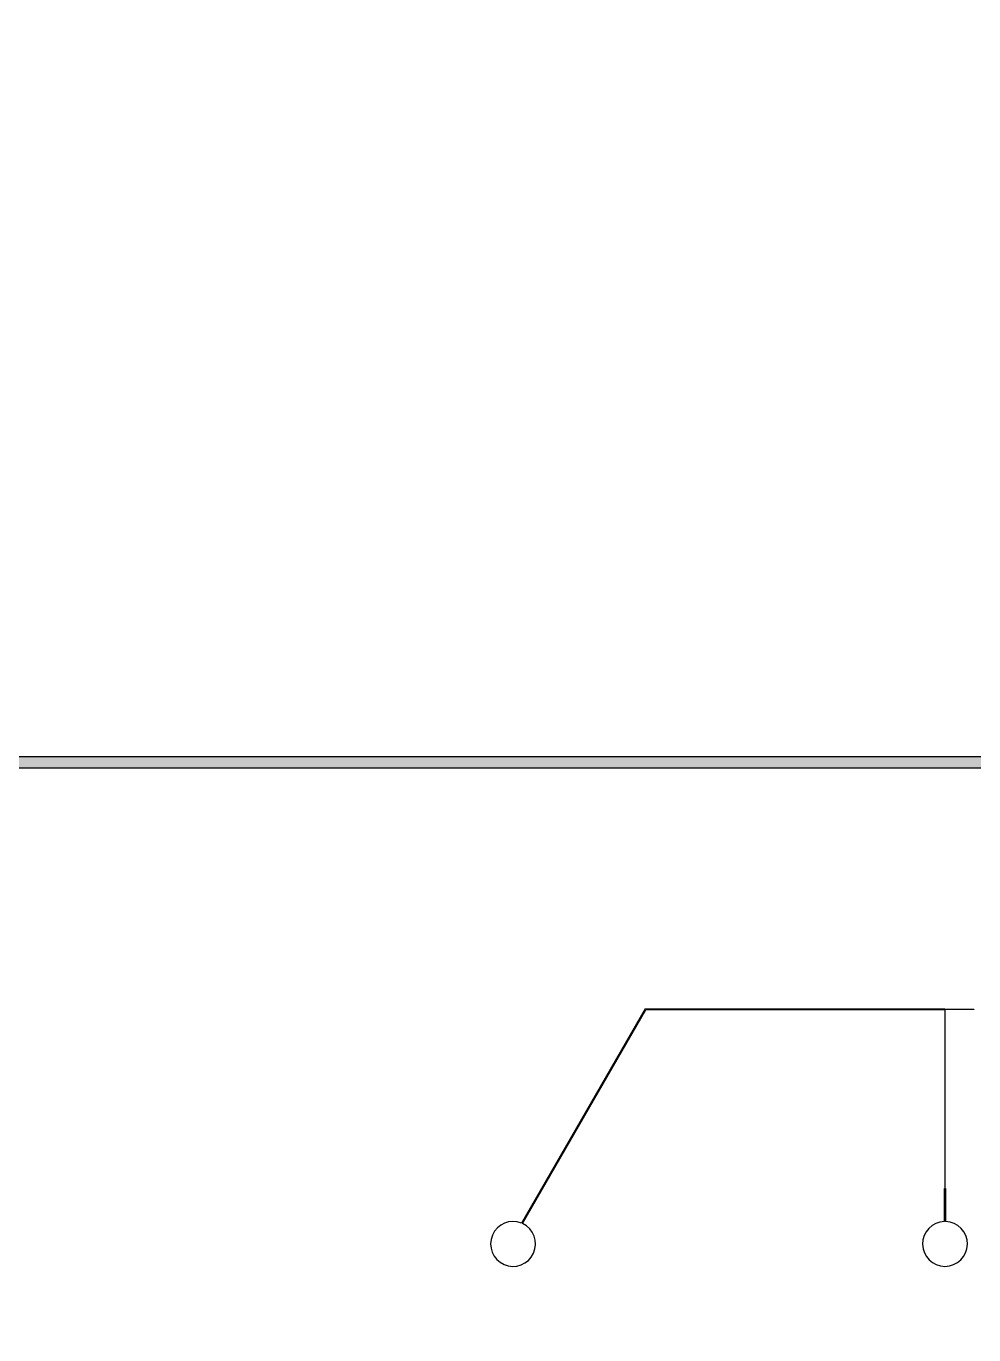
# Model space of a CAD drawing. Header units: inches. Extents: x 0 to 114300, y 0 to 114300.
# Drawn here: x 36610 to 44840, y 91572 to 102936 of the extents above; entities that cross this region are included whole.
import ezdxf

# ---------------------------------------------------------------- set-up
doc = ezdxf.new("R2010")
doc.units = ezdxf.units.IN
doc.header["$MEASUREMENT"] = 0

msp = doc.modelspace()

# ---------------------------------------------------------------- hatches: boundary and pattern name
h = msp.add_hatch()
h.set_pattern_fill('ANSI31', color=256, scale=100)
h.set_pattern_definition([(45, (-3636.992, -6350), (-8.8388348, 8.8388348), [])])
h.paths.add_polyline_path([(114300, 0), (0, 0), (0, 114300), (114300, 114300)])
edge = h.paths.add_edge_path(flags=16)
edge.add_arc((57150, 57150), 50800, 288.3584, 529.7953, ccw=False)
edge.add_line((73150, 8935), (41150, 8935))
edge.add_arc((57150, 57150), 50800, 190.2047, 251.6416, ccw=False)
edge.add_arc((57150, 57150), 50800, 169.7953, 190.2047, ccw=False)
h = msp.add_hatch(color=256)
h.dxf.hatch_style = 1
h.paths.add_polyline_path([(29455, 96593), (84455, 96593), (84455, 96493), (29455, 96493)])

# ---------------------------------------------------------------- linework, layer by layer
for p, q in [((41987, 94403), (40913, 92542)), ((40922, 92538), (41993, 94393)), ((41987, 94403), (42993, 94403)), ((42993, 94393), (41993, 94393)), ((42993, 94403), (42993, 94400)), ((42996, 94400), (42993, 94400)), ((42993, 94397), (42996, 94397)), ((42993, 94397), (42993, 94393)), ((42996, 94397), (42996, 94400)), ((44592, 92844), (44589, 92844)), ((44589, 92844), (44589, 92841)), ((44592, 92841), (44592, 92844))]:
    msp.add_line(p, q)
for points in [[(29455, 96593), (84455, 96593), (84455, 96493), (29455, 96493)], [(43000, 94397), (43000, 94400), (42997, 94400), (42997, 94397)], [(43004, 94397), (43004, 94400), (43001, 94400), (43001, 94397)], [(43008, 94397), (43008, 94400), (43005, 94400), (43005, 94397)], [(43012, 94397), (43012, 94400), (43009, 94400), (43009, 94397)], [(43016, 94397), (43016, 94400), (43013, 94400), (43013, 94397)], [(43020, 94397), (43020, 94400), (43017, 94400), (43017, 94397)], [(43024, 94397), (43024, 94400), (43021, 94400), (43021, 94397)], [(43028, 94397), (43028, 94400), (43025, 94400), (43025, 94397)], [(43032, 94397), (43032, 94400), (43029, 94400), (43029, 94397)], [(43036, 94397), (43036, 94400), (43033, 94400), (43033, 94397)], [(43040, 94397), (43040, 94400), (43037, 94400), (43037, 94397)], [(43044, 94397), (43044, 94400), (43041, 94400), (43041, 94397)], [(43048, 94397), (43048, 94400), (43045, 94400), (43045, 94397)], [(43052, 94397), (43052, 94400), (43049, 94400), (43049, 94397)], [(43056, 94397), (43056, 94400), (43053, 94400), (43053, 94397)], [(43060, 94397), (43060, 94400), (43057, 94400), (43057, 94397)], [(43064, 94397), (43064, 94400), (43061, 94400), (43061, 94397)], [(43068, 94397), (43068, 94400), (43065, 94400), (43065, 94397)], [(43072, 94397), (43072, 94400), (43069, 94400), (43069, 94397)], [(43076, 94397), (43076, 94400), (43073, 94400), (43073, 94397)], [(43080, 94397), (43080, 94400), (43077, 94400), (43077, 94397)], [(43084, 94397), (43084, 94400), (43081, 94400), (43081, 94397)], [(43088, 94397), (43088, 94400), (43085, 94400), (43085, 94397)], [(43092, 94397), (43092, 94400), (43089, 94400), (43089, 94397)], [(43096, 94397), (43096, 94400), (43093, 94400), (43093, 94397)], [(43100, 94397), (43100, 94400), (43097, 94400), (43097, 94397)], [(43104, 94397), (43104, 94400), (43101, 94400), (43101, 94397)], [(43108, 94397), (43108, 94400), (43105, 94400), (43105, 94397)], [(43112, 94397), (43112, 94400), (43109, 94400), (43109, 94397)], [(43116, 94397), (43116, 94400), (43113, 94400), (43113, 94397)], [(43120, 94397), (43120, 94400), (43117, 94400), (43117, 94397)], [(43124, 94397), (43124, 94400), (43121, 94400), (43121, 94397)], [(43128, 94397), (43128, 94400), (43125, 94400), (43125, 94397)], [(43132, 94397), (43132, 94400), (43129, 94400), (43129, 94397)], [(43136, 94397), (43136, 94400), (43133, 94400), (43133, 94397)], [(43140, 94397), (43140, 94400), (43137, 94400), (43137, 94397)], [(43144, 94397), (43144, 94400), (43141, 94400), (43141, 94397)], [(43148, 94397), (43148, 94400), (43145, 94400), (43145, 94397)], [(43152, 94397), (43152, 94400), (43149, 94400), (43149, 94397)], [(43156, 94397), (43156, 94400), (43153, 94400), (43153, 94397)], [(43160, 94397), (43160, 94400), (43157, 94400), (43157, 94397)], [(43164, 94397), (43164, 94400), (43161, 94400), (43161, 94397)], [(43168, 94397), (43168, 94400), (43165, 94400), (43165, 94397)], [(43172, 94397), (43172, 94400), (43169, 94400), (43169, 94397)], [(43176, 94397), (43176, 94400), (43173, 94400), (43173, 94397)], [(43180, 94397), (43180, 94400), (43177, 94400), (43177, 94397)], [(43184, 94397), (43184, 94400), (43181, 94400), (43181, 94397)], [(43188, 94397), (43188, 94400), (43185, 94400), (43185, 94397)], [(43192, 94397), (43192, 94400), (43189, 94400), (43189, 94397)], [(43196, 94397), (43196, 94400), (43193, 94400), (43193, 94397)], [(43200, 94397), (43200, 94400), (43197, 94400), (43197, 94397)], [(43204, 94397), (43204, 94400), (43201, 94400), (43201, 94397)], [(43208, 94397), (43208, 94400), (43205, 94400), (43205, 94397)], [(43212, 94397), (43212, 94400), (43209, 94400), (43209, 94397)], [(43216, 94397), (43216, 94400), (43213, 94400), (43213, 94397)], [(43220, 94397), (43220, 94400), (43217, 94400), (43217, 94397)], [(43224, 94397), (43224, 94400), (43221, 94400), (43221, 94397)], [(43228, 94397), (43228, 94400), (43225, 94400), (43225, 94397)], [(43232, 94397), (43232, 94400), (43229, 94400), (43229, 94397)], [(43236, 94397), (43236, 94400), (43233, 94400), (43233, 94397)], [(43240, 94397), (43240, 94400), (43237, 94400), (43237, 94397)], [(43244, 94397), (43244, 94400), (43241, 94400), (43241, 94397)], [(43248, 94397), (43248, 94400), (43245, 94400), (43245, 94397)], [(43252, 94397), (43252, 94400), (43249, 94400), (43249, 94397)], [(43256, 94397), (43256, 94400), (43253, 94400), (43253, 94397)], [(43260, 94397), (43260, 94400), (43257, 94400), (43257, 94397)], [(43264, 94397), (43264, 94400), (43261, 94400), (43261, 94397)], [(43268, 94397), (43268, 94400), (43265, 94400), (43265, 94397)], [(43272, 94397), (43272, 94400), (43269, 94400), (43269, 94397)], [(43276, 94397), (43276, 94400), (43273, 94400), (43273, 94397)], [(43280, 94397), (43280, 94400), (43277, 94400), (43277, 94397)], [(43284, 94397), (43284, 94400), (43281, 94400), (43281, 94397)], [(43288, 94397), (43288, 94400), (43285, 94400), (43285, 94397)], [(43292, 94397), (43292, 94400), (43289, 94400), (43289, 94397)], [(43296, 94397), (43296, 94400), (43293, 94400), (43293, 94397)], [(43300, 94397), (43300, 94400), (43297, 94400), (43297, 94397)], [(43304, 94397), (43304, 94400), (43301, 94400), (43301, 94397)], [(43308, 94397), (43308, 94400), (43305, 94400), (43305, 94397)], [(43312, 94397), (43312, 94400), (43309, 94400), (43309, 94397)], [(43316, 94397), (43316, 94400), (43313, 94400), (43313, 94397)], [(43320, 94397), (43320, 94400), (43317, 94400), (43317, 94397)], [(43324, 94397), (43324, 94400), (43321, 94400), (43321, 94397)], [(43328, 94397), (43328, 94400), (43325, 94400), (43325, 94397)], [(43332, 94397), (43332, 94400), (43329, 94400), (43329, 94397)], [(43336, 94397), (43336, 94400), (43333, 94400), (43333, 94397)], [(43340, 94397), (43340, 94400), (43337, 94400), (43337, 94397)], [(43344, 94397), (43344, 94400), (43341, 94400), (43341, 94397)], [(43348, 94397), (43348, 94400), (43345, 94400), (43345, 94397)], [(43352, 94397), (43352, 94400), (43349, 94400), (43349, 94397)], [(43356, 94397), (43356, 94400), (43353, 94400), (43353, 94397)], [(43360, 94397), (43360, 94400), (43357, 94400), (43357, 94397)], [(43364, 94397), (43364, 94400), (43361, 94400), (43361, 94397)], [(43368, 94397), (43368, 94400), (43365, 94400), (43365, 94397)], [(43372, 94397), (43372, 94400), (43369, 94400), (43369, 94397)], [(43376, 94397), (43376, 94400), (43373, 94400), (43373, 94397)], [(43380, 94397), (43380, 94400), (43377, 94400), (43377, 94397)], [(43384, 94397), (43384, 94400), (43381, 94400), (43381, 94397)], [(43388, 94397), (43388, 94400), (43385, 94400), (43385, 94397)], [(43392, 94397), (43392, 94400), (43389, 94400), (43389, 94397)], [(43396, 94397), (43396, 94400), (43393, 94400), (43393, 94397)], [(43400, 94397), (43400, 94400), (43397, 94400), (43397, 94397)], [(43404, 94397), (43404, 94400), (43401, 94400), (43401, 94397)], [(43408, 94397), (43408, 94400), (43405, 94400), (43405, 94397)], [(43412, 94397), (43412, 94400), (43409, 94400), (43409, 94397)], [(43416, 94397), (43416, 94400), (43413, 94400), (43413, 94397)], [(43420, 94397), (43420, 94400), (43417, 94400), (43417, 94397)], [(43424, 94397), (43424, 94400), (43421, 94400), (43421, 94397)], [(43428, 94397), (43428, 94400), (43425, 94400), (43425, 94397)], [(43432, 94397), (43432, 94400), (43429, 94400), (43429, 94397)], [(43436, 94397), (43436, 94400), (43433, 94400), (43433, 94397)], [(43440, 94397), (43440, 94400), (43437, 94400), (43437, 94397)], [(43444, 94397), (43444, 94400), (43441, 94400), (43441, 94397)], [(43448, 94397), (43448, 94400), (43445, 94400), (43445, 94397)], [(43452, 94397), (43452, 94400), (43449, 94400), (43449, 94397)], [(43456, 94397), (43456, 94400), (43453, 94400), (43453, 94397)], [(43460, 94397), (43460, 94400), (43457, 94400), (43457, 94397)], [(43464, 94397), (43464, 94400), (43461, 94400), (43461, 94397)], [(43468, 94397), (43468, 94400), (43465, 94400), (43465, 94397)], [(43472, 94397), (43472, 94400), (43469, 94400), (43469, 94397)], [(43476, 94397), (43476, 94400), (43473, 94400), (43473, 94397)], [(43480, 94397), (43480, 94400), (43477, 94400), (43477, 94397)], [(43484, 94397), (43484, 94400), (43481, 94400), (43481, 94397)], [(43488, 94397), (43488, 94400), (43485, 94400), (43485, 94397)], [(43492, 94397), (43492, 94400), (43489, 94400), (43489, 94397)], [(43496, 94397), (43496, 94400), (43493, 94400), (43493, 94397)], [(43500, 94397), (43500, 94400), (43497, 94400), (43497, 94397)], [(43504, 94397), (43504, 94400), (43501, 94400), (43501, 94397)], [(43508, 94397), (43508, 94400), (43505, 94400), (43505, 94397)], [(43512, 94397), (43512, 94400), (43509, 94400), (43509, 94397)], [(43516, 94397), (43516, 94400), (43513, 94400), (43513, 94397)], [(43520, 94397), (43520, 94400), (43517, 94400), (43517, 94397)], [(43524, 94397), (43524, 94400), (43521, 94400), (43521, 94397)], [(43528, 94397), (43528, 94400), (43525, 94400), (43525, 94397)], [(43532, 94397), (43532, 94400), (43529, 94400), (43529, 94397)], [(43536, 94397), (43536, 94400), (43533, 94400), (43533, 94397)], [(43540, 94397), (43540, 94400), (43537, 94400), (43537, 94397)], [(43544, 94397), (43544, 94400), (43541, 94400), (43541, 94397)], [(43548, 94397), (43548, 94400), (43545, 94400), (43545, 94397)], [(43552, 94397), (43552, 94400), (43549, 94400), (43549, 94397)], [(43556, 94397), (43556, 94400), (43553, 94400), (43553, 94397)], [(43560, 94397), (43560, 94400), (43557, 94400), (43557, 94397)], [(43564, 94397), (43564, 94400), (43561, 94400), (43561, 94397)], [(43568, 94397), (43568, 94400), (43565, 94400), (43565, 94397)], [(43572, 94397), (43572, 94400), (43569, 94400), (43569, 94397)], [(43576, 94397), (43576, 94400), (43573, 94400), (43573, 94397)], [(43580, 94397), (43580, 94400), (43577, 94400), (43577, 94397)], [(43584, 94397), (43584, 94400), (43581, 94400), (43581, 94397)], [(43588, 94397), (43588, 94400), (43585, 94400), (43585, 94397)], [(43592, 94397), (43592, 94400), (43589, 94400), (43589, 94397)], [(43596, 94397), (43596, 94400), (43593, 94400), (43593, 94397)], [(43600, 94397), (43600, 94400), (43597, 94400), (43597, 94397)], [(43604, 94397), (43604, 94400), (43601, 94400), (43601, 94397)], [(43608, 94397), (43608, 94400), (43605, 94400), (43605, 94397)], [(43612, 94397), (43612, 94400), (43609, 94400), (43609, 94397)], [(43616, 94397), (43616, 94400), (43613, 94400), (43613, 94397)], [(43620, 94397), (43620, 94400), (43617, 94400), (43617, 94397)], [(43624, 94397), (43624, 94400), (43621, 94400), (43621, 94397)], [(43628, 94397), (43628, 94400), (43625, 94400), (43625, 94397)], [(43632, 94397), (43632, 94400), (43629, 94400), (43629, 94397)], [(43636, 94397), (43636, 94400), (43633, 94400), (43633, 94397)], [(43640, 94397), (43640, 94400), (43637, 94400), (43637, 94397)], [(43644, 94397), (43644, 94400), (43641, 94400), (43641, 94397)], [(43648, 94397), (43648, 94400), (43645, 94400), (43645, 94397)], [(43652, 94397), (43652, 94400), (43649, 94400), (43649, 94397)], [(43656, 94397), (43656, 94400), (43653, 94400), (43653, 94397)], [(43660, 94397), (43660, 94400), (43657, 94400), (43657, 94397)], [(43664, 94397), (43664, 94400), (43661, 94400), (43661, 94397)], [(43668, 94397), (43668, 94400), (43665, 94400), (43665, 94397)], [(43672, 94397), (43672, 94400), (43669, 94400), (43669, 94397)], [(43676, 94397), (43676, 94400), (43673, 94400), (43673, 94397)], [(43680, 94397), (43680, 94400), (43677, 94400), (43677, 94397)], [(43684, 94397), (43684, 94400), (43681, 94400), (43681, 94397)], [(43688, 94397), (43688, 94400), (43685, 94400), (43685, 94397)], [(43692, 94397), (43692, 94400), (43689, 94400), (43689, 94397)], [(43696, 94397), (43696, 94400), (43693, 94400), (43693, 94397)], [(43700, 94397), (43700, 94400), (43697, 94400), (43697, 94397)], [(43704, 94397), (43704, 94400), (43701, 94400), (43701, 94397)], [(43708, 94397), (43708, 94400), (43705, 94400), (43705, 94397)], [(43712, 94397), (43712, 94400), (43709, 94400), (43709, 94397)], [(43716, 94397), (43716, 94400), (43713, 94400), (43713, 94397)], [(43720, 94397), (43720, 94400), (43717, 94400), (43717, 94397)], [(43724, 94397), (43724, 94400), (43721, 94400), (43721, 94397)], [(43728, 94397), (43728, 94400), (43725, 94400), (43725, 94397)], [(43732, 94397), (43732, 94400), (43729, 94400), (43729, 94397)], [(43736, 94397), (43736, 94400), (43733, 94400), (43733, 94397)], [(43740, 94397), (43740, 94400), (43737, 94400), (43737, 94397)], [(43744, 94397), (43744, 94400), (43741, 94400), (43741, 94397)], [(43748, 94397), (43748, 94400), (43745, 94400), (43745, 94397)], [(43752, 94397), (43752, 94400), (43749, 94400), (43749, 94397)], [(43756, 94397), (43756, 94400), (43753, 94400), (43753, 94397)], [(43760, 94397), (43760, 94400), (43757, 94400), (43757, 94397)], [(43764, 94397), (43764, 94400), (43761, 94400), (43761, 94397)], [(43768, 94397), (43768, 94400), (43765, 94400), (43765, 94397)], [(43772, 94397), (43772, 94400), (43769, 94400), (43769, 94397)], [(43776, 94397), (43776, 94400), (43773, 94400), (43773, 94397)], [(43780, 94397), (43780, 94400), (43777, 94400), (43777, 94397)], [(43784, 94397), (43784, 94400), (43781, 94400), (43781, 94397)], [(43788, 94397), (43788, 94400), (43785, 94400), (43785, 94397)], [(43792, 94397), (43792, 94400), (43789, 94400), (43789, 94397)], [(43796, 94397), (43796, 94400), (43793, 94400), (43793, 94397)], [(43800, 94397), (43800, 94400), (43797, 94400), (43797, 94397)], [(43804, 94397), (43804, 94400), (43801, 94400), (43801, 94397)], [(43808, 94397), (43808, 94400), (43805, 94400), (43805, 94397)], [(43812, 94397), (43812, 94400), (43809, 94400), (43809, 94397)], [(43816, 94397), (43816, 94400), (43813, 94400), (43813, 94397)], [(43820, 94397), (43820, 94400), (43817, 94400), (43817, 94397)], [(43824, 94397), (43824, 94400), (43821, 94400), (43821, 94397)], [(43828, 94397), (43828, 94400), (43825, 94400), (43825, 94397)], [(43832, 94397), (43832, 94400), (43829, 94400), (43829, 94397)], [(43836, 94397), (43836, 94400), (43833, 94400), (43833, 94397)], [(43840, 94397), (43840, 94400), (43837, 94400), (43837, 94397)], [(43844, 94397), (43844, 94400), (43841, 94400), (43841, 94397)], [(43848, 94397), (43848, 94400), (43845, 94400), (43845, 94397)], [(43852, 94397), (43852, 94400), (43849, 94400), (43849, 94397)], [(43856, 94397), (43856, 94400), (43853, 94400), (43853, 94397)], [(43860, 94397), (43860, 94400), (43857, 94400), (43857, 94397)], [(43864, 94397), (43864, 94400), (43861, 94400), (43861, 94397)], [(43868, 94397), (43868, 94400), (43865, 94400), (43865, 94397)], [(43872, 94397), (43872, 94400), (43869, 94400), (43869, 94397)], [(43876, 94397), (43876, 94400), (43873, 94400), (43873, 94397)], [(43880, 94397), (43880, 94400), (43877, 94400), (43877, 94397)], [(43884, 94397), (43884, 94400), (43881, 94400), (43881, 94397)], [(43888, 94397), (43888, 94400), (43885, 94400), (43885, 94397)], [(43892, 94397), (43892, 94400), (43889, 94400), (43889, 94397)], [(43896, 94397), (43896, 94400), (43893, 94400), (43893, 94397)], [(43900, 94397), (43900, 94400), (43897, 94400), (43897, 94397)], [(43904, 94397), (43904, 94400), (43901, 94400), (43901, 94397)], [(43908, 94397), (43908, 94400), (43905, 94400), (43905, 94397)], [(43912, 94397), (43912, 94400), (43909, 94400), (43909, 94397)], [(43916, 94397), (43916, 94400), (43913, 94400), (43913, 94397)], [(43920, 94397), (43920, 94400), (43917, 94400), (43917, 94397)], [(43924, 94397), (43924, 94400), (43921, 94400), (43921, 94397)], [(43928, 94397), (43928, 94400), (43925, 94400), (43925, 94397)], [(43932, 94397), (43932, 94400), (43929, 94400), (43929, 94397)], [(43936, 94397), (43936, 94400), (43933, 94400), (43933, 94397)], [(43940, 94397), (43940, 94400), (43937, 94400), (43937, 94397)], [(43944, 94397), (43944, 94400), (43941, 94400), (43941, 94397)], [(43948, 94397), (43948, 94400), (43945, 94400), (43945, 94397)], [(43952, 94397), (43952, 94400), (43949, 94400), (43949, 94397)], [(43956, 94397), (43956, 94400), (43953, 94400), (43953, 94397)], [(43960, 94397), (43960, 94400), (43957, 94400), (43957, 94397)], [(43964, 94397), (43964, 94400), (43961, 94400), (43961, 94397)], [(43968, 94397), (43968, 94400), (43965, 94400), (43965, 94397)], [(43972, 94397), (43972, 94400), (43969, 94400), (43969, 94397)], [(43976, 94397), (43976, 94400), (43973, 94400), (43973, 94397)], [(43980, 94397), (43980, 94400), (43977, 94400), (43977, 94397)], [(43984, 94397), (43984, 94400), (43981, 94400), (43981, 94397)], [(43988, 94397), (43988, 94400), (43985, 94400), (43985, 94397)], [(43992, 94397), (43992, 94400), (43989, 94400), (43989, 94397)], [(43996, 94397), (43996, 94400), (43993, 94400), (43993, 94397)], [(44000, 94397), (44000, 94400), (43997, 94400), (43997, 94397)], [(44004, 94397), (44004, 94400), (44001, 94400), (44001, 94397)], [(44008, 94397), (44008, 94400), (44005, 94400), (44005, 94397)], [(44012, 94397), (44012, 94400), (44009, 94400), (44009, 94397)], [(44016, 94397), (44016, 94400), (44013, 94400), (44013, 94397)], [(44020, 94397), (44020, 94400), (44017, 94400), (44017, 94397)], [(44024, 94397), (44024, 94400), (44021, 94400), (44021, 94397)], [(44028, 94397), (44028, 94400), (44025, 94400), (44025, 94397)], [(44032, 94397), (44032, 94400), (44029, 94400), (44029, 94397)], [(44036, 94397), (44036, 94400), (44033, 94400), (44033, 94397)], [(44040, 94397), (44040, 94400), (44037, 94400), (44037, 94397)], [(44044, 94397), (44044, 94400), (44041, 94400), (44041, 94397)], [(44048, 94397), (44048, 94400), (44045, 94400), (44045, 94397)], [(44052, 94397), (44052, 94400), (44049, 94400), (44049, 94397)], [(44056, 94397), (44056, 94400), (44053, 94400), (44053, 94397)], [(44060, 94397), (44060, 94400), (44057, 94400), (44057, 94397)], [(44064, 94397), (44064, 94400), (44061, 94400), (44061, 94397)], [(44068, 94397), (44068, 94400), (44065, 94400), (44065, 94397)], [(44072, 94397), (44072, 94400), (44069, 94400), (44069, 94397)], [(44076, 94397), (44076, 94400), (44073, 94400), (44073, 94397)], [(44080, 94397), (44080, 94400), (44077, 94400), (44077, 94397)], [(44084, 94397), (44084, 94400), (44081, 94400), (44081, 94397)], [(44088, 94397), (44088, 94400), (44085, 94400), (44085, 94397)], [(44092, 94397), (44092, 94400), (44089, 94400), (44089, 94397)], [(44096, 94397), (44096, 94400), (44093, 94400), (44093, 94397)], [(44100, 94397), (44100, 94400), (44097, 94400), (44097, 94397)], [(44104, 94397), (44104, 94400), (44101, 94400), (44101, 94397)], [(44108, 94397), (44108, 94400), (44105, 94400), (44105, 94397)], [(44112, 94397), (44112, 94400), (44109, 94400), (44109, 94397)], [(44116, 94397), (44116, 94400), (44113, 94400), (44113, 94397)], [(44120, 94397), (44120, 94400), (44117, 94400), (44117, 94397)], [(44124, 94397), (44124, 94400), (44121, 94400), (44121, 94397)], [(44128, 94397), (44128, 94400), (44125, 94400), (44125, 94397)], [(44132, 94397), (44132, 94400), (44129, 94400), (44129, 94397)], [(44136, 94397), (44136, 94400), (44133, 94400), (44133, 94397)], [(44140, 94397), (44140, 94400), (44137, 94400), (44137, 94397)], [(44144, 94397), (44144, 94400), (44141, 94400), (44141, 94397)], [(44148, 94397), (44148, 94400), (44145, 94400), (44145, 94397)], [(44152, 94397), (44152, 94400), (44149, 94400), (44149, 94397)], [(44156, 94397), (44156, 94400), (44153, 94400), (44153, 94397)], [(44160, 94397), (44160, 94400), (44157, 94400), (44157, 94397)], [(44164, 94397), (44164, 94400), (44161, 94400), (44161, 94397)], [(44168, 94397), (44168, 94400), (44165, 94400), (44165, 94397)], [(44172, 94397), (44172, 94400), (44169, 94400), (44169, 94397)], [(44176, 94397), (44176, 94400), (44173, 94400), (44173, 94397)], [(44180, 94397), (44180, 94400), (44177, 94400), (44177, 94397)], [(44184, 94397), (44184, 94400), (44181, 94400), (44181, 94397)], [(44188, 94397), (44188, 94400), (44185, 94400), (44185, 94397)], [(44192, 94397), (44192, 94400), (44189, 94400), (44189, 94397)], [(44196, 94397), (44196, 94400), (44193, 94400), (44193, 94397)], [(44200, 94397), (44200, 94400), (44197, 94400), (44197, 94397)], [(44204, 94397), (44204, 94400), (44201, 94400), (44201, 94397)], [(44208, 94397), (44208, 94400), (44205, 94400), (44205, 94397)], [(44212, 94397), (44212, 94400), (44209, 94400), (44209, 94397)], [(44216, 94397), (44216, 94400), (44213, 94400), (44213, 94397)], [(44220, 94397), (44220, 94400), (44217, 94400), (44217, 94397)], [(44224, 94397), (44224, 94400), (44221, 94400), (44221, 94397)], [(44228, 94397), (44228, 94400), (44225, 94400), (44225, 94397)], [(44232, 94397), (44232, 94400), (44229, 94400), (44229, 94397)], [(44236, 94397), (44236, 94400), (44233, 94400), (44233, 94397)], [(44240, 94397), (44240, 94400), (44237, 94400), (44237, 94397)], [(44244, 94397), (44244, 94400), (44241, 94400), (44241, 94397)], [(44248, 94397), (44248, 94400), (44245, 94400), (44245, 94397)], [(44252, 94397), (44252, 94400), (44249, 94400), (44249, 94397)], [(44256, 94397), (44256, 94400), (44253, 94400), (44253, 94397)], [(44260, 94397), (44260, 94400), (44257, 94400), (44257, 94397)], [(44264, 94397), (44264, 94400), (44261, 94400), (44261, 94397)], [(44268, 94397), (44268, 94400), (44265, 94400), (44265, 94397)], [(44272, 94397), (44272, 94400), (44269, 94400), (44269, 94397)], [(44276, 94397), (44276, 94400), (44273, 94400), (44273, 94397)], [(44280, 94397), (44280, 94400), (44277, 94400), (44277, 94397)], [(44284, 94397), (44284, 94400), (44281, 94400), (44281, 94397)], [(44288, 94397), (44288, 94400), (44285, 94400), (44285, 94397)], [(44292, 94397), (44292, 94400), (44289, 94400), (44289, 94397)], [(44296, 94397), (44296, 94400), (44293, 94400), (44293, 94397)], [(44300, 94397), (44300, 94400), (44297, 94400), (44297, 94397)], [(44304, 94397), (44304, 94400), (44301, 94400), (44301, 94397)], [(44308, 94397), (44308, 94400), (44305, 94400), (44305, 94397)], [(44312, 94397), (44312, 94400), (44309, 94400), (44309, 94397)], [(44316, 94397), (44316, 94400), (44313, 94400), (44313, 94397)], [(44320, 94397), (44320, 94400), (44317, 94400), (44317, 94397)], [(44324, 94397), (44324, 94400), (44321, 94400), (44321, 94397)], [(44328, 94397), (44328, 94400), (44325, 94400), (44325, 94397)], [(44332, 94397), (44332, 94400), (44329, 94400), (44329, 94397)], [(44336, 94397), (44336, 94400), (44333, 94400), (44333, 94397)], [(44340, 94397), (44340, 94400), (44337, 94400), (44337, 94397)], [(44344, 94397), (44344, 94400), (44341, 94400), (44341, 94397)], [(44348, 94397), (44348, 94400), (44345, 94400), (44345, 94397)], [(44352, 94397), (44352, 94400), (44349, 94400), (44349, 94397)], [(44356, 94397), (44356, 94400), (44353, 94400), (44353, 94397)], [(44360, 94397), (44360, 94400), (44357, 94400), (44357, 94397)], [(44364, 94397), (44364, 94400), (44361, 94400), (44361, 94397)], [(44368, 94397), (44368, 94400), (44365, 94400), (44365, 94397)], [(44372, 94397), (44372, 94400), (44369, 94400), (44369, 94397)], [(44376, 94397), (44376, 94400), (44373, 94400), (44373, 94397)], [(44380, 94397), (44380, 94400), (44377, 94400), (44377, 94397)], [(44384, 94397), (44384, 94400), (44381, 94400), (44381, 94397)], [(44388, 94397), (44388, 94400), (44385, 94400), (44385, 94397)], [(44392, 94397), (44392, 94400), (44389, 94400), (44389, 94397)], [(44396, 94397), (44396, 94400), (44393, 94400), (44393, 94397)], [(44400, 94397), (44400, 94400), (44397, 94400), (44397, 94397)], [(44404, 94397), (44404, 94400), (44401, 94400), (44401, 94397)], [(44408, 94397), (44408, 94400), (44405, 94400), (44405, 94397)], [(44412, 94397), (44412, 94400), (44409, 94400), (44409, 94397)], [(44416, 94397), (44416, 94400), (44413, 94400), (44413, 94397)], [(44420, 94397), (44420, 94400), (44417, 94400), (44417, 94397)], [(44424, 94397), (44424, 94400), (44421, 94400), (44421, 94397)], [(44428, 94397), (44428, 94400), (44425, 94400), (44425, 94397)], [(44432, 94397), (44432, 94400), (44429, 94400), (44429, 94397)], [(44436, 94397), (44436, 94400), (44433, 94400), (44433, 94397)], [(44440, 94397), (44440, 94400), (44437, 94400), (44437, 94397)], [(44444, 94397), (44444, 94400), (44441, 94400), (44441, 94397)], [(44448, 94397), (44448, 94400), (44445, 94400), (44445, 94397)], [(44452, 94397), (44452, 94400), (44449, 94400), (44449, 94397)], [(44456, 94397), (44456, 94400), (44453, 94400), (44453, 94397)], [(44460, 94397), (44460, 94400), (44457, 94400), (44457, 94397)], [(44464, 94397), (44464, 94400), (44461, 94400), (44461, 94397)], [(44468, 94397), (44468, 94400), (44465, 94400), (44465, 94397)], [(44472, 94397), (44472, 94400), (44469, 94400), (44469, 94397)], [(44476, 94397), (44476, 94400), (44473, 94400), (44473, 94397)], [(44480, 94397), (44480, 94400), (44477, 94400), (44477, 94397)], [(44484, 94397), (44484, 94400), (44481, 94400), (44481, 94397)], [(44488, 94397), (44488, 94400), (44485, 94400), (44485, 94397)], [(44492, 94397), (44492, 94400), (44489, 94400), (44489, 94397)], [(44496, 94397), (44496, 94400), (44493, 94400), (44493, 94397)], [(44500, 94397), (44500, 94400), (44497, 94400), (44497, 94397)], [(44504, 94397), (44504, 94400), (44501, 94400), (44501, 94397)], [(44508, 94397), (44508, 94400), (44505, 94400), (44505, 94397)], [(44512, 94397), (44512, 94400), (44509, 94400), (44509, 94397)], [(44516, 94397), (44516, 94400), (44513, 94400), (44513, 94397)], [(44520, 94397), (44520, 94400), (44517, 94400), (44517, 94397)], [(44524, 94397), (44524, 94400), (44521, 94400), (44521, 94397)], [(44528, 94397), (44528, 94400), (44525, 94400), (44525, 94397)], [(44532, 94397), (44532, 94400), (44529, 94400), (44529, 94397)], [(44536, 94397), (44536, 94400), (44533, 94400), (44533, 94397)], [(44540, 94397), (44540, 94400), (44537, 94400), (44537, 94397)], [(44544, 94397), (44544, 94400), (44541, 94400), (44541, 94397)], [(44548, 94397), (44548, 94400), (44545, 94400), (44545, 94397)], [(44552, 94397), (44552, 94400), (44549, 94400), (44549, 94397)], [(44556, 94397), (44556, 94400), (44553, 94400), (44553, 94397)], [(44560, 94397), (44560, 94400), (44557, 94400), (44557, 94397)], [(44564, 94397), (44564, 94400), (44561, 94400), (44561, 94397)], [(44568, 94397), (44568, 94400), (44565, 94400), (44565, 94397)], [(44572, 94397), (44572, 94400), (44569, 94400), (44569, 94397)], [(44576, 94397), (44576, 94400), (44573, 94400), (44573, 94397)], [(44580, 94397), (44580, 94400), (44577, 94400), (44577, 94397)], [(44584, 94397), (44584, 94400), (44581, 94400), (44581, 94397)], [(44588, 94397), (44588, 94400), (44585, 94400), (44585, 94397)], [(44589, 94397), (44589, 94400), (44592, 94400), (44592, 94397)], [(44592, 94396), (44589, 94396), (44589, 94393), (44592, 94393)], [(44592, 94392), (44589, 94392), (44589, 94389), (44592, 94389)], [(44592, 94388), (44589, 94388), (44589, 94385), (44592, 94385)], [(44592, 94384), (44589, 94384), (44589, 94381), (44592, 94381)], [(44592, 94380), (44589, 94380), (44589, 94377), (44592, 94377)], [(44592, 94376), (44589, 94376), (44589, 94373), (44592, 94373)], [(44592, 94372), (44589, 94372), (44589, 94369), (44592, 94369)], [(44592, 94368), (44589, 94368), (44589, 94365), (44592, 94365)], [(44592, 94364), (44589, 94364), (44589, 94361), (44592, 94361)], [(44592, 94360), (44589, 94360), (44589, 94357), (44592, 94357)], [(44592, 94356), (44589, 94356), (44589, 94353), (44592, 94353)], [(44592, 94352), (44589, 94352), (44589, 94349), (44592, 94349)], [(44592, 94348), (44589, 94348), (44589, 94345), (44592, 94345)], [(44592, 94344), (44589, 94344), (44589, 94341), (44592, 94341)], [(44592, 94340), (44589, 94340), (44589, 94337), (44592, 94337)], [(44592, 94336), (44589, 94336), (44589, 94333), (44592, 94333)], [(44592, 94332), (44589, 94332), (44589, 94329), (44592, 94329)], [(44592, 94328), (44589, 94328), (44589, 94325), (44592, 94325)], [(44592, 94324), (44589, 94324), (44589, 94321), (44592, 94321)], [(44593, 94397), (44593, 94400), (44596, 94400), (44596, 94397)], [(44597, 94397), (44597, 94400), (44600, 94400), (44600, 94397)], [(44601, 94397), (44601, 94400), (44604, 94400), (44604, 94397)], [(44605, 94397), (44605, 94400), (44608, 94400), (44608, 94397)], [(44609, 94397), (44609, 94400), (44612, 94400), (44612, 94397)], [(44613, 94397), (44613, 94400), (44616, 94400), (44616, 94397)], [(44617, 94397), (44617, 94400), (44620, 94400), (44620, 94397)], [(44621, 94397), (44621, 94400), (44624, 94400), (44624, 94397)], [(44625, 94397), (44625, 94400), (44628, 94400), (44628, 94397)], [(44629, 94397), (44629, 94400), (44632, 94400), (44632, 94397)], [(44633, 94397), (44633, 94400), (44636, 94400), (44636, 94397)], [(44637, 94397), (44637, 94400), (44640, 94400), (44640, 94397)], [(44641, 94397), (44641, 94400), (44644, 94400), (44644, 94397)], [(44645, 94397), (44645, 94400), (44648, 94400), (44648, 94397)], [(44649, 94397), (44649, 94400), (44652, 94400), (44652, 94397)], [(44653, 94397), (44653, 94400), (44656, 94400), (44656, 94397)], [(44657, 94397), (44657, 94400), (44660, 94400), (44660, 94397)], [(44661, 94397), (44661, 94400), (44664, 94400), (44664, 94397)], [(44665, 94397), (44665, 94400), (44668, 94400), (44668, 94397)], [(44669, 94397), (44669, 94400), (44672, 94400), (44672, 94397)], [(44673, 94397), (44673, 94400), (44676, 94400), (44676, 94397)], [(44677, 94397), (44677, 94400), (44680, 94400), (44680, 94397)], [(44681, 94397), (44681, 94400), (44684, 94400), (44684, 94397)], [(44685, 94397), (44685, 94400), (44688, 94400), (44688, 94397)], [(44689, 94397), (44689, 94400), (44692, 94400), (44692, 94397)], [(44693, 94397), (44693, 94400), (44696, 94400), (44696, 94397)], [(44697, 94397), (44697, 94400), (44700, 94400), (44700, 94397)], [(44701, 94397), (44701, 94400), (44704, 94400), (44704, 94397)], [(44705, 94397), (44705, 94400), (44708, 94400), (44708, 94397)], [(44709, 94397), (44709, 94400), (44712, 94400), (44712, 94397)], [(44713, 94397), (44713, 94400), (44716, 94400), (44716, 94397)], [(44717, 94397), (44717, 94400), (44720, 94400), (44720, 94397)], [(44721, 94397), (44721, 94400), (44724, 94400), (44724, 94397)], [(44725, 94397), (44725, 94400), (44728, 94400), (44728, 94397)], [(44729, 94397), (44729, 94400), (44732, 94400), (44732, 94397)], [(44733, 94397), (44733, 94400), (44736, 94400), (44736, 94397)], [(44737, 94397), (44737, 94400), (44740, 94400), (44740, 94397)], [(44741, 94397), (44741, 94400), (44744, 94400), (44744, 94397)], [(44745, 94397), (44745, 94400), (44748, 94400), (44748, 94397)], [(44749, 94397), (44749, 94400), (44752, 94400), (44752, 94397)], [(44753, 94397), (44753, 94400), (44756, 94400), (44756, 94397)], [(44757, 94397), (44757, 94400), (44760, 94400), (44760, 94397)], [(44761, 94397), (44761, 94400), (44764, 94400), (44764, 94397)], [(44765, 94397), (44765, 94400), (44768, 94400), (44768, 94397)], [(44769, 94397), (44769, 94400), (44772, 94400), (44772, 94397)], [(44773, 94397), (44773, 94400), (44776, 94400), (44776, 94397)], [(44777, 94397), (44777, 94400), (44780, 94400), (44780, 94397)], [(44781, 94397), (44781, 94400), (44784, 94400), (44784, 94397)], [(44785, 94397), (44785, 94400), (44788, 94400), (44788, 94397)], [(44789, 94397), (44789, 94400), (44792, 94400), (44792, 94397)], [(44793, 94397), (44793, 94400), (44796, 94400), (44796, 94397)], [(44797, 94397), (44797, 94400), (44800, 94400), (44800, 94397)], [(44801, 94397), (44801, 94400), (44804, 94400), (44804, 94397)], [(44805, 94397), (44805, 94400), (44808, 94400), (44808, 94397)], [(44809, 94397), (44809, 94400), (44812, 94400), (44812, 94397)], [(44813, 94397), (44813, 94400), (44816, 94400), (44816, 94397)], [(44817, 94397), (44817, 94400), (44820, 94400), (44820, 94397)], [(44821, 94397), (44821, 94400), (44824, 94400), (44824, 94397)], [(44825, 94397), (44825, 94400), (44828, 94400), (44828, 94397)], [(44829, 94397), (44829, 94400), (44832, 94400), (44832, 94397)], [(44833, 94397), (44833, 94400), (44836, 94400), (44836, 94397)], [(44837, 94397), (44837, 94400), (44840, 94400), (44840, 94397)], [(44592, 94320), (44589, 94320), (44589, 94317), (44592, 94317)], [(44592, 94316), (44589, 94316), (44589, 94313), (44592, 94313)], [(44592, 94312), (44589, 94312), (44589, 94309), (44592, 94309)], [(44592, 94308), (44589, 94308), (44589, 94305), (44592, 94305)], [(44592, 94304), (44589, 94304), (44589, 94301), (44592, 94301)], [(44592, 94300), (44589, 94300), (44589, 94297), (44592, 94297)], [(44592, 94296), (44589, 94296), (44589, 94293), (44592, 94293)], [(44592, 94292), (44589, 94292), (44589, 94289), (44592, 94289)], [(44592, 94288), (44589, 94288), (44589, 94285), (44592, 94285)], [(44592, 94284), (44589, 94284), (44589, 94281), (44592, 94281)], [(44592, 94280), (44589, 94280), (44589, 94277), (44592, 94277)], [(44592, 94276), (44589, 94276), (44589, 94273), (44592, 94273)], [(44592, 94272), (44589, 94272), (44589, 94269), (44592, 94269)], [(44592, 94268), (44589, 94268), (44589, 94265), (44592, 94265)], [(44592, 94264), (44589, 94264), (44589, 94261), (44592, 94261)], [(44592, 94260), (44589, 94260), (44589, 94257), (44592, 94257)], [(44592, 94256), (44589, 94256), (44589, 94253), (44592, 94253)], [(44592, 94252), (44589, 94252), (44589, 94249), (44592, 94249)], [(44592, 94248), (44589, 94248), (44589, 94245), (44592, 94245)], [(44592, 94244), (44589, 94244), (44589, 94241), (44592, 94241)], [(44592, 94240), (44589, 94240), (44589, 94237), (44592, 94237)], [(44592, 94236), (44589, 94236), (44589, 94233), (44592, 94233)], [(44592, 94232), (44589, 94232), (44589, 94229), (44592, 94229)], [(44592, 94228), (44589, 94228), (44589, 94225), (44592, 94225)], [(44592, 94224), (44589, 94224), (44589, 94221), (44592, 94221)], [(44592, 94220), (44589, 94220), (44589, 94217), (44592, 94217)], [(44592, 94216), (44589, 94216), (44589, 94213), (44592, 94213)], [(44592, 94212), (44589, 94212), (44589, 94209), (44592, 94209)], [(44592, 94208), (44589, 94208), (44589, 94205), (44592, 94205)], [(44592, 94204), (44589, 94204), (44589, 94201), (44592, 94201)], [(44592, 94200), (44589, 94200), (44589, 94197), (44592, 94197)], [(44592, 94196), (44589, 94196), (44589, 94193), (44592, 94193)], [(44592, 94192), (44589, 94192), (44589, 94189), (44592, 94189)], [(44592, 94188), (44589, 94188), (44589, 94185), (44592, 94185)], [(44592, 94184), (44589, 94184), (44589, 94181), (44592, 94181)], [(44592, 94180), (44589, 94180), (44589, 94177), (44592, 94177)], [(44592, 94176), (44589, 94176), (44589, 94173), (44592, 94173)], [(44592, 94172), (44589, 94172), (44589, 94169), (44592, 94169)], [(44592, 94168), (44589, 94168), (44589, 94165), (44592, 94165)], [(44592, 94164), (44589, 94164), (44589, 94161), (44592, 94161)], [(44592, 94160), (44589, 94160), (44589, 94157), (44592, 94157)], [(44592, 94156), (44589, 94156), (44589, 94153), (44592, 94153)], [(44592, 94152), (44589, 94152), (44589, 94149), (44592, 94149)], [(44592, 94148), (44589, 94148), (44589, 94145), (44592, 94145)], [(44592, 94144), (44589, 94144), (44589, 94141), (44592, 94141)], [(44592, 94140), (44589, 94140), (44589, 94137), (44592, 94137)], [(44592, 94136), (44589, 94136), (44589, 94133), (44592, 94133)], [(44592, 94132), (44589, 94132), (44589, 94129), (44592, 94129)], [(44592, 94128), (44589, 94128), (44589, 94125), (44592, 94125)], [(44592, 94124), (44589, 94124), (44589, 94121), (44592, 94121)], [(44592, 94120), (44589, 94120), (44589, 94117), (44592, 94117)], [(44592, 94116), (44589, 94116), (44589, 94113), (44592, 94113)], [(44592, 94112), (44589, 94112), (44589, 94109), (44592, 94109)], [(44592, 94108), (44589, 94108), (44589, 94105), (44592, 94105)], [(44592, 94104), (44589, 94104), (44589, 94101), (44592, 94101)], [(44592, 94100), (44589, 94100), (44589, 94097), (44592, 94097)], [(44592, 94096), (44589, 94096), (44589, 94093), (44592, 94093)], [(44592, 94092), (44589, 94092), (44589, 94089), (44592, 94089)], [(44592, 94088), (44589, 94088), (44589, 94085), (44592, 94085)], [(44592, 94084), (44589, 94084), (44589, 94081), (44592, 94081)], [(44592, 94080), (44589, 94080), (44589, 94077), (44592, 94077)], [(44592, 94076), (44589, 94076), (44589, 94073), (44592, 94073)], [(44592, 94072), (44589, 94072), (44589, 94069), (44592, 94069)], [(44592, 94068), (44589, 94068), (44589, 94065), (44592, 94065)], [(44592, 94064), (44589, 94064), (44589, 94061), (44592, 94061)], [(44592, 94060), (44589, 94060), (44589, 94057), (44592, 94057)], [(44592, 94056), (44589, 94056), (44589, 94053), (44592, 94053)], [(44592, 94052), (44589, 94052), (44589, 94049), (44592, 94049)], [(44592, 94048), (44589, 94048), (44589, 94045), (44592, 94045)], [(44592, 94044), (44589, 94044), (44589, 94041), (44592, 94041)], [(44592, 94040), (44589, 94040), (44589, 94037), (44592, 94037)], [(44592, 94036), (44589, 94036), (44589, 94033), (44592, 94033)], [(44592, 94032), (44589, 94032), (44589, 94029), (44592, 94029)], [(44592, 94028), (44589, 94028), (44589, 94025), (44592, 94025)], [(44592, 94024), (44589, 94024), (44589, 94021), (44592, 94021)], [(44592, 94020), (44589, 94020), (44589, 94017), (44592, 94017)], [(44592, 94016), (44589, 94016), (44589, 94013), (44592, 94013)], [(44592, 94012), (44589, 94012), (44589, 94009), (44592, 94009)], [(44592, 94008), (44589, 94008), (44589, 94005), (44592, 94005)], [(44592, 94004), (44589, 94004), (44589, 94001), (44592, 94001)], [(44592, 94000), (44589, 94000), (44589, 93997), (44592, 93997)], [(44592, 93996), (44589, 93996), (44589, 93993), (44592, 93993)], [(44592, 93992), (44589, 93992), (44589, 93989), (44592, 93989)], [(44592, 93988), (44589, 93988), (44589, 93985), (44592, 93985)], [(44592, 93984), (44589, 93984), (44589, 93981), (44592, 93981)], [(44592, 93980), (44589, 93980), (44589, 93977), (44592, 93977)], [(44592, 93976), (44589, 93976), (44589, 93973), (44592, 93973)], [(44592, 93972), (44589, 93972), (44589, 93969), (44592, 93969)], [(44592, 93968), (44589, 93968), (44589, 93965), (44592, 93965)], [(44592, 93964), (44589, 93964), (44589, 93961), (44592, 93961)], [(44592, 93960), (44589, 93960), (44589, 93957), (44592, 93957)], [(44592, 93956), (44589, 93956), (44589, 93953), (44592, 93953)], [(44592, 93952), (44589, 93952), (44589, 93949), (44592, 93949)], [(44592, 93948), (44589, 93948), (44589, 93945), (44592, 93945)], [(44592, 93944), (44589, 93944), (44589, 93941), (44592, 93941)], [(44592, 93940), (44589, 93940), (44589, 93937), (44592, 93937)], [(44592, 93936), (44589, 93936), (44589, 93933), (44592, 93933)], [(44592, 93932), (44589, 93932), (44589, 93929), (44592, 93929)], [(44592, 93928), (44589, 93928), (44589, 93925), (44592, 93925)], [(44592, 93924), (44589, 93924), (44589, 93921), (44592, 93921)], [(44592, 93920), (44589, 93920), (44589, 93917), (44592, 93917)], [(44592, 93916), (44589, 93916), (44589, 93913), (44592, 93913)], [(44592, 93912), (44589, 93912), (44589, 93909), (44592, 93909)], [(44592, 93908), (44589, 93908), (44589, 93905), (44592, 93905)], [(44592, 93904), (44589, 93904), (44589, 93901), (44592, 93901)], [(44592, 93900), (44589, 93900), (44589, 93897), (44592, 93897)], [(44592, 93896), (44589, 93896), (44589, 93893), (44592, 93893)], [(44592, 93892), (44589, 93892), (44589, 93889), (44592, 93889)], [(44592, 93888), (44589, 93888), (44589, 93885), (44592, 93885)], [(44592, 93884), (44589, 93884), (44589, 93881), (44592, 93881)], [(44592, 93880), (44589, 93880), (44589, 93877), (44592, 93877)], [(44592, 93876), (44589, 93876), (44589, 93873), (44592, 93873)], [(44592, 93872), (44589, 93872), (44589, 93869), (44592, 93869)], [(44592, 93868), (44589, 93868), (44589, 93865), (44592, 93865)], [(44592, 93864), (44589, 93864), (44589, 93861), (44592, 93861)], [(44592, 93860), (44589, 93860), (44589, 93857), (44592, 93857)], [(44592, 93856), (44589, 93856), (44589, 93853), (44592, 93853)], [(44592, 93852), (44589, 93852), (44589, 93849), (44592, 93849)], [(44592, 93848), (44589, 93848), (44589, 93845), (44592, 93845)], [(44592, 93844), (44589, 93844), (44589, 93841), (44592, 93841)], [(44592, 93840), (44589, 93840), (44589, 93837), (44592, 93837)], [(44592, 93836), (44589, 93836), (44589, 93833), (44592, 93833)], [(44592, 93832), (44589, 93832), (44589, 93829), (44592, 93829)], [(44592, 93828), (44589, 93828), (44589, 93825), (44592, 93825)], [(44592, 93824), (44589, 93824), (44589, 93821), (44592, 93821)], [(44592, 93820), (44589, 93820), (44589, 93817), (44592, 93817)], [(44592, 93816), (44589, 93816), (44589, 93813), (44592, 93813)], [(44592, 93812), (44589, 93812), (44589, 93809), (44592, 93809)], [(44592, 93808), (44589, 93808), (44589, 93805), (44592, 93805)], [(44592, 93804), (44589, 93804), (44589, 93801), (44592, 93801)], [(44592, 93800), (44589, 93800), (44589, 93797), (44592, 93797)], [(44592, 93796), (44589, 93796), (44589, 93793), (44592, 93793)], [(44592, 93792), (44589, 93792), (44589, 93789), (44592, 93789)], [(44592, 93788), (44589, 93788), (44589, 93785), (44592, 93785)], [(44592, 93784), (44589, 93784), (44589, 93781), (44592, 93781)], [(44592, 93780), (44589, 93780), (44589, 93777), (44592, 93777)], [(44592, 93776), (44589, 93776), (44589, 93773), (44592, 93773)], [(44592, 93772), (44589, 93772), (44589, 93769), (44592, 93769)], [(44592, 93768), (44589, 93768), (44589, 93765), (44592, 93765)], [(44592, 93764), (44589, 93764), (44589, 93761), (44592, 93761)], [(44592, 93760), (44589, 93760), (44589, 93757), (44592, 93757)], [(44592, 93756), (44589, 93756), (44589, 93753), (44592, 93753)], [(44592, 93752), (44589, 93752), (44589, 93749), (44592, 93749)], [(44592, 93748), (44589, 93748), (44589, 93745), (44592, 93745)], [(44592, 93744), (44589, 93744), (44589, 93741), (44592, 93741)], [(44592, 93740), (44589, 93740), (44589, 93737), (44592, 93737)], [(44592, 93736), (44589, 93736), (44589, 93733), (44592, 93733)], [(44592, 93732), (44589, 93732), (44589, 93729), (44592, 93729)], [(44592, 93728), (44589, 93728), (44589, 93725), (44592, 93725)], [(44592, 93724), (44589, 93724), (44589, 93721), (44592, 93721)], [(44592, 93720), (44589, 93720), (44589, 93717), (44592, 93717)], [(44592, 93716), (44589, 93716), (44589, 93713), (44592, 93713)], [(44592, 93712), (44589, 93712), (44589, 93709), (44592, 93709)], [(44592, 93708), (44589, 93708), (44589, 93705), (44592, 93705)], [(44592, 93704), (44589, 93704), (44589, 93701), (44592, 93701)], [(44592, 93700), (44589, 93700), (44589, 93697), (44592, 93697)], [(44592, 93696), (44589, 93696), (44589, 93693), (44592, 93693)], [(44592, 93692), (44589, 93692), (44589, 93689), (44592, 93689)], [(44592, 93688), (44589, 93688), (44589, 93685), (44592, 93685)], [(44592, 93684), (44589, 93684), (44589, 93681), (44592, 93681)], [(44592, 93680), (44589, 93680), (44589, 93677), (44592, 93677)], [(44592, 93676), (44589, 93676), (44589, 93673), (44592, 93673)], [(44592, 93672), (44589, 93672), (44589, 93669), (44592, 93669)], [(44592, 93668), (44589, 93668), (44589, 93665), (44592, 93665)], [(44592, 93664), (44589, 93664), (44589, 93661), (44592, 93661)], [(44592, 93660), (44589, 93660), (44589, 93657), (44592, 93657)], [(44592, 93656), (44589, 93656), (44589, 93653), (44592, 93653)], [(44592, 93652), (44589, 93652), (44589, 93649), (44592, 93649)], [(44592, 93648), (44589, 93648), (44589, 93645), (44592, 93645)], [(44592, 93644), (44589, 93644), (44589, 93641), (44592, 93641)], [(44592, 93640), (44589, 93640), (44589, 93637), (44592, 93637)], [(44592, 93636), (44589, 93636), (44589, 93633), (44592, 93633)], [(44592, 93632), (44589, 93632), (44589, 93629), (44592, 93629)], [(44592, 93628), (44589, 93628), (44589, 93625), (44592, 93625)], [(44592, 93624), (44589, 93624), (44589, 93621), (44592, 93621)], [(44592, 93620), (44589, 93620), (44589, 93617), (44592, 93617)], [(44592, 93616), (44589, 93616), (44589, 93613), (44592, 93613)], [(44592, 93612), (44589, 93612), (44589, 93609), (44592, 93609)], [(44592, 93608), (44589, 93608), (44589, 93605), (44592, 93605)], [(44592, 93604), (44589, 93604), (44589, 93601), (44592, 93601)], [(44592, 93600), (44589, 93600), (44589, 93597), (44592, 93597)], [(44592, 93596), (44589, 93596), (44589, 93593), (44592, 93593)], [(44592, 93592), (44589, 93592), (44589, 93589), (44592, 93589)], [(44592, 93588), (44589, 93588), (44589, 93585), (44592, 93585)], [(44592, 93584), (44589, 93584), (44589, 93581), (44592, 93581)], [(44592, 93580), (44589, 93580), (44589, 93577), (44592, 93577)], [(44592, 93576), (44589, 93576), (44589, 93573), (44592, 93573)], [(44592, 93572), (44589, 93572), (44589, 93569), (44592, 93569)], [(44592, 93568), (44589, 93568), (44589, 93565), (44592, 93565)], [(44592, 93564), (44589, 93564), (44589, 93561), (44592, 93561)], [(44592, 93560), (44589, 93560), (44589, 93557), (44592, 93557)], [(44592, 93556), (44589, 93556), (44589, 93553), (44592, 93553)], [(44592, 93552), (44589, 93552), (44589, 93549), (44592, 93549)], [(44592, 93548), (44589, 93548), (44589, 93545), (44592, 93545)], [(44592, 93544), (44589, 93544), (44589, 93541), (44592, 93541)], [(44592, 93540), (44589, 93540), (44589, 93537), (44592, 93537)], [(44592, 93536), (44589, 93536), (44589, 93533), (44592, 93533)], [(44592, 93532), (44589, 93532), (44589, 93529), (44592, 93529)], [(44592, 93528), (44589, 93528), (44589, 93525), (44592, 93525)], [(44592, 93524), (44589, 93524), (44589, 93521), (44592, 93521)], [(44592, 93520), (44589, 93520), (44589, 93517), (44592, 93517)], [(44592, 93516), (44589, 93516), (44589, 93513), (44592, 93513)], [(44592, 93512), (44589, 93512), (44589, 93509), (44592, 93509)], [(44592, 93508), (44589, 93508), (44589, 93505), (44592, 93505)], [(44592, 93504), (44589, 93504), (44589, 93501), (44592, 93501)], [(44592, 93500), (44589, 93500), (44589, 93497), (44592, 93497)], [(44592, 93496), (44589, 93496), (44589, 93493), (44592, 93493)], [(44592, 93492), (44589, 93492), (44589, 93489), (44592, 93489)], [(44592, 93488), (44589, 93488), (44589, 93485), (44592, 93485)], [(44592, 93484), (44589, 93484), (44589, 93481), (44592, 93481)], [(44592, 93480), (44589, 93480), (44589, 93477), (44592, 93477)], [(44592, 93476), (44589, 93476), (44589, 93473), (44592, 93473)], [(44592, 93472), (44589, 93472), (44589, 93469), (44592, 93469)], [(44592, 93468), (44589, 93468), (44589, 93465), (44592, 93465)], [(44592, 93464), (44589, 93464), (44589, 93461), (44592, 93461)], [(44592, 93460), (44589, 93460), (44589, 93457), (44592, 93457)], [(44592, 93456), (44589, 93456), (44589, 93453), (44592, 93453)], [(44592, 93452), (44589, 93452), (44589, 93449), (44592, 93449)], [(44592, 93448), (44589, 93448), (44589, 93445), (44592, 93445)], [(44592, 93444), (44589, 93444), (44589, 93441), (44592, 93441)], [(44592, 93440), (44589, 93440), (44589, 93437), (44592, 93437)], [(44592, 93436), (44589, 93436), (44589, 93433), (44592, 93433)], [(44592, 93432), (44589, 93432), (44589, 93429), (44592, 93429)], [(44592, 93428), (44589, 93428), (44589, 93425), (44592, 93425)], [(44592, 93424), (44589, 93424), (44589, 93421), (44592, 93421)], [(44592, 93420), (44589, 93420), (44589, 93417), (44592, 93417)], [(44592, 93416), (44589, 93416), (44589, 93413), (44592, 93413)], [(44592, 93412), (44589, 93412), (44589, 93409), (44592, 93409)], [(44592, 93408), (44589, 93408), (44589, 93405), (44592, 93405)], [(44592, 93404), (44589, 93404), (44589, 93401), (44592, 93401)], [(44592, 93400), (44589, 93400), (44589, 93397), (44592, 93397)], [(44592, 93396), (44589, 93396), (44589, 93393), (44592, 93393)], [(44592, 93392), (44589, 93392), (44589, 93389), (44592, 93389)], [(44592, 93388), (44589, 93388), (44589, 93385), (44592, 93385)], [(44592, 93384), (44589, 93384), (44589, 93381), (44592, 93381)], [(44592, 93380), (44589, 93380), (44589, 93377), (44592, 93377)], [(44592, 93376), (44589, 93376), (44589, 93373), (44592, 93373)], [(44592, 93372), (44589, 93372), (44589, 93369), (44592, 93369)], [(44592, 93368), (44589, 93368), (44589, 93365), (44592, 93365)], [(44592, 93364), (44589, 93364), (44589, 93361), (44592, 93361)], [(44592, 93360), (44589, 93360), (44589, 93357), (44592, 93357)], [(44592, 93356), (44589, 93356), (44589, 93353), (44592, 93353)], [(44592, 93352), (44589, 93352), (44589, 93349), (44592, 93349)], [(44592, 93348), (44589, 93348), (44589, 93345), (44592, 93345)], [(44592, 93344), (44589, 93344), (44589, 93341), (44592, 93341)], [(44592, 93340), (44589, 93340), (44589, 93337), (44592, 93337)], [(44592, 93336), (44589, 93336), (44589, 93333), (44592, 93333)], [(44592, 93332), (44589, 93332), (44589, 93329), (44592, 93329)], [(44592, 93328), (44589, 93328), (44589, 93325), (44592, 93325)], [(44592, 93324), (44589, 93324), (44589, 93321), (44592, 93321)], [(44592, 93320), (44589, 93320), (44589, 93317), (44592, 93317)], [(44592, 93316), (44589, 93316), (44589, 93313), (44592, 93313)], [(44592, 93312), (44589, 93312), (44589, 93309), (44592, 93309)], [(44592, 93308), (44589, 93308), (44589, 93305), (44592, 93305)], [(44592, 93304), (44589, 93304), (44589, 93301), (44592, 93301)], [(44592, 93300), (44589, 93300), (44589, 93297), (44592, 93297)], [(44592, 93296), (44589, 93296), (44589, 93293), (44592, 93293)], [(44592, 93292), (44589, 93292), (44589, 93289), (44592, 93289)], [(44592, 93288), (44589, 93288), (44589, 93285), (44592, 93285)], [(44592, 93284), (44589, 93284), (44589, 93281), (44592, 93281)], [(44592, 93280), (44589, 93280), (44589, 93277), (44592, 93277)], [(44592, 93276), (44589, 93276), (44589, 93273), (44592, 93273)], [(44592, 93272), (44589, 93272), (44589, 93269), (44592, 93269)], [(44592, 93268), (44589, 93268), (44589, 93265), (44592, 93265)], [(44592, 93264), (44589, 93264), (44589, 93261), (44592, 93261)], [(44592, 93260), (44589, 93260), (44589, 93257), (44592, 93257)], [(44592, 93256), (44589, 93256), (44589, 93253), (44592, 93253)], [(44592, 93252), (44589, 93252), (44589, 93249), (44592, 93249)], [(44592, 93248), (44589, 93248), (44589, 93245), (44592, 93245)], [(44592, 93244), (44589, 93244), (44589, 93241), (44592, 93241)], [(44592, 93240), (44589, 93240), (44589, 93237), (44592, 93237)], [(44592, 93236), (44589, 93236), (44589, 93233), (44592, 93233)], [(44592, 93232), (44589, 93232), (44589, 93229), (44592, 93229)], [(44592, 93228), (44589, 93228), (44589, 93225), (44592, 93225)], [(44592, 93224), (44589, 93224), (44589, 93221), (44592, 93221)], [(44592, 93220), (44589, 93220), (44589, 93217), (44592, 93217)], [(44592, 93216), (44589, 93216), (44589, 93213), (44592, 93213)], [(44592, 93212), (44589, 93212), (44589, 93209), (44592, 93209)], [(44592, 93208), (44589, 93208), (44589, 93205), (44592, 93205)], [(44592, 93204), (44589, 93204), (44589, 93201), (44592, 93201)], [(44592, 93200), (44589, 93200), (44589, 93197), (44592, 93197)], [(44592, 93196), (44589, 93196), (44589, 93193), (44592, 93193)], [(44592, 93192), (44589, 93192), (44589, 93189), (44592, 93189)], [(44592, 93188), (44589, 93188), (44589, 93185), (44592, 93185)], [(44592, 93184), (44589, 93184), (44589, 93181), (44592, 93181)], [(44592, 93180), (44589, 93180), (44589, 93177), (44592, 93177)], [(44592, 93176), (44589, 93176), (44589, 93173), (44592, 93173)], [(44592, 93172), (44589, 93172), (44589, 93169), (44592, 93169)], [(44592, 93168), (44589, 93168), (44589, 93165), (44592, 93165)], [(44592, 93164), (44589, 93164), (44589, 93161), (44592, 93161)], [(44592, 93160), (44589, 93160), (44589, 93157), (44592, 93157)], [(44592, 93156), (44589, 93156), (44589, 93153), (44592, 93153)], [(44592, 93152), (44589, 93152), (44589, 93149), (44592, 93149)], [(44592, 93148), (44589, 93148), (44589, 93145), (44592, 93145)], [(44592, 93144), (44589, 93144), (44589, 93141), (44592, 93141)], [(44592, 93140), (44589, 93140), (44589, 93137), (44592, 93137)], [(44592, 93136), (44589, 93136), (44589, 93133), (44592, 93133)], [(44592, 93132), (44589, 93132), (44589, 93129), (44592, 93129)], [(44592, 93128), (44589, 93128), (44589, 93125), (44592, 93125)], [(44592, 93124), (44589, 93124), (44589, 93121), (44592, 93121)], [(44592, 93120), (44589, 93120), (44589, 93117), (44592, 93117)], [(44592, 93116), (44589, 93116), (44589, 93113), (44592, 93113)], [(44592, 93112), (44589, 93112), (44589, 93109), (44592, 93109)], [(44592, 93108), (44589, 93108), (44589, 93105), (44592, 93105)], [(44592, 93104), (44589, 93104), (44589, 93101), (44592, 93101)], [(44592, 93100), (44589, 93100), (44589, 93097), (44592, 93097)], [(44592, 93096), (44589, 93096), (44589, 93093), (44592, 93093)], [(44592, 93092), (44589, 93092), (44589, 93089), (44592, 93089)], [(44592, 93088), (44589, 93088), (44589, 93085), (44592, 93085)], [(44592, 93084), (44589, 93084), (44589, 93081), (44592, 93081)], [(44592, 93080), (44589, 93080), (44589, 93077), (44592, 93077)], [(44592, 93076), (44589, 93076), (44589, 93073), (44592, 93073)], [(44592, 93072), (44589, 93072), (44589, 93069), (44592, 93069)], [(44592, 93068), (44589, 93068), (44589, 93065), (44592, 93065)], [(44592, 93064), (44589, 93064), (44589, 93061), (44592, 93061)], [(44592, 93060), (44589, 93060), (44589, 93057), (44592, 93057)], [(44592, 93056), (44589, 93056), (44589, 93053), (44592, 93053)], [(44592, 93052), (44589, 93052), (44589, 93049), (44592, 93049)], [(44592, 93048), (44589, 93048), (44589, 93045), (44592, 93045)], [(44592, 93044), (44589, 93044), (44589, 93041), (44592, 93041)], [(44592, 93040), (44589, 93040), (44589, 93037), (44592, 93037)], [(44592, 93036), (44589, 93036), (44589, 93033), (44592, 93033)], [(44592, 93032), (44589, 93032), (44589, 93029), (44592, 93029)], [(44592, 93028), (44589, 93028), (44589, 93025), (44592, 93025)], [(44592, 93024), (44589, 93024), (44589, 93021), (44592, 93021)], [(44592, 93020), (44589, 93020), (44589, 93017), (44592, 93017)], [(44592, 93016), (44589, 93016), (44589, 93013), (44592, 93013)], [(44592, 93012), (44589, 93012), (44589, 93009), (44592, 93009)], [(44592, 93008), (44589, 93008), (44589, 93005), (44592, 93005)], [(44592, 93004), (44589, 93004), (44589, 93001), (44592, 93001)], [(44592, 93000), (44589, 93000), (44589, 92997), (44592, 92997)], [(44592, 92996), (44589, 92996), (44589, 92993), (44592, 92993)], [(44592, 92992), (44589, 92992), (44589, 92989), (44592, 92989)], [(44592, 92988), (44589, 92988), (44589, 92985), (44592, 92985)], [(44592, 92984), (44589, 92984), (44589, 92981), (44592, 92981)], [(44592, 92980), (44589, 92980), (44589, 92977), (44592, 92977)], [(44592, 92976), (44589, 92976), (44589, 92973), (44592, 92973)], [(44592, 92972), (44589, 92972), (44589, 92969), (44592, 92969)], [(44592, 92968), (44589, 92968), (44589, 92965), (44592, 92965)], [(44592, 92964), (44589, 92964), (44589, 92961), (44592, 92961)], [(44592, 92960), (44589, 92960), (44589, 92957), (44592, 92957)], [(44592, 92956), (44589, 92956), (44589, 92953), (44592, 92953)], [(44592, 92952), (44589, 92952), (44589, 92949), (44592, 92949)], [(44592, 92948), (44589, 92948), (44589, 92945), (44592, 92945)], [(44592, 92944), (44589, 92944), (44589, 92941), (44592, 92941)], [(44592, 92940), (44589, 92940), (44589, 92937), (44592, 92937)], [(44592, 92936), (44589, 92936), (44589, 92933), (44592, 92933)], [(44592, 92932), (44589, 92932), (44589, 92929), (44592, 92929)], [(44592, 92928), (44589, 92928), (44589, 92925), (44592, 92925)], [(44592, 92924), (44589, 92924), (44589, 92921), (44592, 92921)], [(44592, 92920), (44589, 92920), (44589, 92917), (44592, 92917)], [(44592, 92916), (44589, 92916), (44589, 92913), (44592, 92913)], [(44592, 92912), (44589, 92912), (44589, 92909), (44592, 92909)], [(44592, 92908), (44589, 92908), (44589, 92905), (44592, 92905)], [(44592, 92904), (44589, 92904), (44589, 92901), (44592, 92901)], [(44592, 92900), (44589, 92900), (44589, 92897), (44592, 92897)], [(44592, 92896), (44589, 92896), (44589, 92893), (44592, 92893)], [(44592, 92892), (44589, 92892), (44589, 92889), (44592, 92889)], [(44592, 92888), (44589, 92888), (44589, 92885), (44592, 92885)], [(44592, 92884), (44589, 92884), (44589, 92881), (44592, 92881)], [(44592, 92880), (44589, 92880), (44589, 92877), (44592, 92877)], [(44592, 92876), (44589, 92876), (44589, 92873), (44592, 92873)], [(44592, 92872), (44589, 92872), (44589, 92869), (44592, 92869)], [(44592, 92868), (44589, 92868), (44589, 92865), (44592, 92865)], [(44592, 92864), (44589, 92864), (44589, 92861), (44592, 92861)], [(44592, 92860), (44589, 92860), (44589, 92857), (44592, 92857)], [(44592, 92856), (44589, 92856), (44589, 92853), (44592, 92853)], [(44592, 92852), (44589, 92852), (44589, 92849), (44592, 92849)], [(44592, 92848), (44589, 92848), (44589, 92845), (44592, 92845)]]:
    msp.add_lwpolyline(points, close=True)
for points in [[(44585, 92556), (44585, 92841), (44589, 92841)], [(44592, 92841), (44595, 92841), (44595, 92556)]]:
    msp.add_lwpolyline(points)
for centre, start, end in [((40839, 92361), 67.7517, 64.7891), ((44590, 92361), 91.4693, 88.5307)]:
    msp.add_arc(centre, 195, start, end)

doc.saveas('drawing.dxf')
